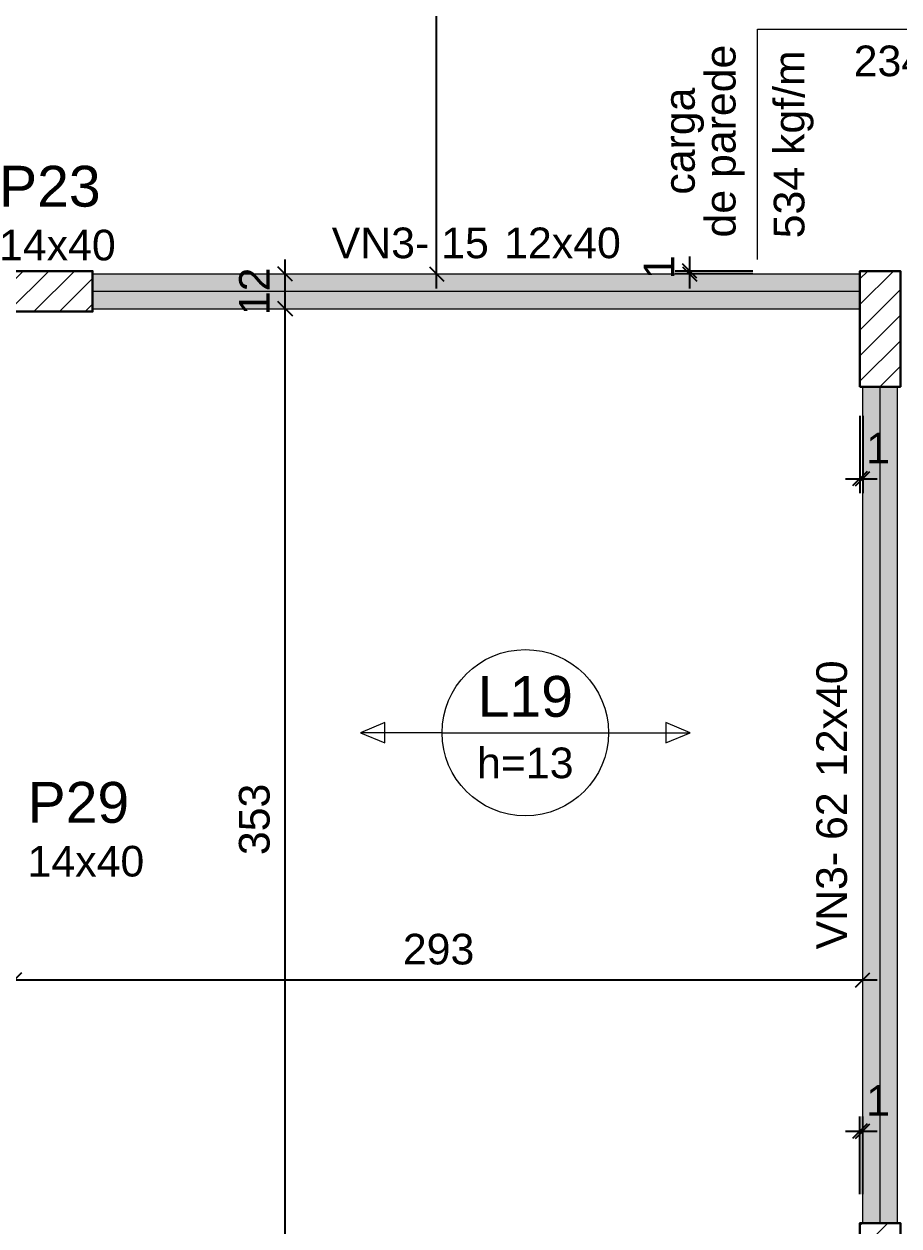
# Model space of a CAD drawing. Header units: millimetres. Extents: x -8 to 605, y -494 to 220.
# Drawn here: x 8.1 to 14.14, y -444.42 to -436.12 of the extents above; entities that cross this region are included whole.
import ezdxf

# ---------------------------------------------------------------- set-up
doc = ezdxf.new("R2010")
doc.units = ezdxf.units.MM
doc.header["$MEASUREMENT"] = 0
doc.linetypes.add('NULL', pattern=[0])
for name, color, linetype, lineweight in [('FO-Cargas de parede', 7, 'Continuous', 5), ('FO-Cotas', 5, 'Continuous', 5), ('FO-Eixos', 5, 'Continuous', 5), ('FO-Hachura pilar que passa', 19, 'Continuous', 5), ('FO-Hachura viga', 43, 'Continuous', 5), ('FO-Pilares', 4, 'Continuous', 30), ('FO-Textos das lajes', 1, 'Continuous', 20), ('FO-Textos das vigas', 7, 'Continuous', 5), ('FO-Textos dos pilares', 7, 'Continuous', 5), ('FO-Vigas', 1, 'Continuous', 20)]:
    doc.layers.add(name, color=color, linetype=linetype, lineweight=lineweight)
doc.styles.add('Arial', font='arial.ttf')
doc.dimstyles.new('UM_50.000000', dxfattribs={"dimtxt": 0.18, "dimasz": 0.1, "dimexe": 0.1, "dimexo": 0.2, "dimgap": 0, "dimtad": 1, "dimtih": 1, "dimtoh": 1, "dimdec": 1, "dimlfac": 50, "dimzin": 0, "dimdsep": 46, "dimtxsty": 'Standard', "dimcen": 0.09, "dimdle": 0.1, "dimadec": 1, "dimazin": 2, "dimtfac": 1, "dimtdec": 4, "dimtofl": 0, "dimtmove": 0, "dimatfit": 3, "dimfxl": 1, "dimtolj": 1, "dimarcsym": 0})
pattern_1 = [(45, (-4.58844, -411.61486), (-0.08838835, 0.08838835), [])]

# ---------------------------------------------------------------- blocks, each defined once
blk = doc.blocks.new('_Oblique')
at = {"color": 0, "linetype": 'ByBlock', "lineweight": -2}
blk.add_line((-0.5, -0.5), (0.5, 0.5), dxfattribs=at)
blk = doc.blocks.new('*D4258')
at = {"layer": 'Defpoints', "color": 0, "transparency": 16777216}
for p in [(8.0316, -442.7247), (13.8916, -442.7247), (13.8916, -442.7247)]:
    blk.add_point(p, dxfattribs=at)
at = {"layer": 'FO-Cotas', "color": 0, "lineweight": -2, "transparency": 16777216}
blk.add_line((7.9316, -442.7247), (13.9916, -442.7247), dxfattribs=at)
at = {"layer": 'FO-Cotas', "color": 0, "lineweight": -2, "transparency": 16777216, "xscale": 0.1, "yscale": 0.1, "zscale": 0.1, "rotation": 180}
blk.add_blockref('_Oblique', (8.0316, -442.7247), dxfattribs=at)
at = {"layer": 'FO-Cotas', "color": 0, "lineweight": -2, "transparency": 16777216, "xscale": 0.1, "yscale": 0.1, "zscale": 0.1}
blk.add_blockref('_Oblique', (13.8916, -442.7247), dxfattribs=at)
at = {"layer": 'FO-Cotas', "color": 7, "transparency": 16777216, "insert": (10.9616, -442.5129), "char_height": 0.2118, "attachment_point": 5, "rotation": 0.00573, "style": 'Arial'}
blk.add_mtext('\\A1;293', dxfattribs=at)
blk = doc.blocks.new('*D4334')
at = {"layer": 'Defpoints', "color": 0, "transparency": 16777216}
for p in [(9.9016, -438.0849), (9.9016, -438.0849), (9.9016, -445.1447)]:
    blk.add_point(p, dxfattribs=at)
at = {"layer": 'FO-Cotas', "color": 0, "lineweight": -2, "transparency": 16777216}
blk.add_line((9.9016, -445.2447), (9.9016, -437.9849), dxfattribs=at)
at = {"layer": 'FO-Cotas', "color": 0, "lineweight": -2, "transparency": 16777216, "xscale": 0.1, "yscale": 0.1, "zscale": 0.1}
for p, rotation in [((9.9016, -438.0849), 90), ((9.9016, -445.1447), 270)]:
    blk.add_blockref('_Oblique', p, dxfattribs=dict(at, rotation=rotation))
at = {"layer": 'FO-Cotas', "color": 7, "transparency": 16777216, "insert": (9.6898, -441.6148), "char_height": 0.2118, "attachment_point": 5, "rotation": 90, "style": 'Arial'}
blk.add_mtext('\\A1;353', dxfattribs=at)
blk = doc.blocks.new('*D4335')
at = {"layer": 'Defpoints', "color": 0, "transparency": 16777216}
for p in [(9.9016, -437.8449), (9.9016, -437.8449), (9.9016, -438.0849)]:
    blk.add_point(p, dxfattribs=at)
at = {"layer": 'FO-Cotas', "color": 0, "lineweight": -2, "transparency": 16777216}
blk.add_line((9.9016, -438.1849), (9.9016, -437.7449), dxfattribs=at)
at = {"layer": 'FO-Cotas', "color": 0, "lineweight": -2, "transparency": 16777216, "xscale": 0.1, "yscale": 0.1, "zscale": 0.1}
for p, rotation in [((9.9016, -437.8449), 90), ((9.9016, -438.0849), 270)]:
    blk.add_blockref('_Oblique', p, dxfattribs=dict(at, rotation=rotation))
at = {"layer": 'FO-Cotas', "color": 7, "transparency": 16777216, "insert": (9.6898, -437.9649), "char_height": 0.2118, "attachment_point": 5, "rotation": 90, "style": 'Arial'}
blk.add_mtext('\\A1;12', dxfattribs=at)
blk = doc.blocks.new('*D4336')
at = {"layer": 'Defpoints', "color": 0, "transparency": 16777216}
for p in [(10.9482, -433.0449), (10.9482, -433.0449), (10.9482, -437.8449)]:
    blk.add_point(p, dxfattribs=at)
at = {"layer": 'FO-Cotas', "color": 0, "lineweight": -2, "transparency": 16777216}
blk.add_line((10.9482, -437.9449), (10.9482, -432.9449), dxfattribs=at)
at = {"layer": 'FO-Cotas', "color": 0, "lineweight": -2, "transparency": 16777216, "xscale": 0.1, "yscale": 0.1, "zscale": 0.1}
for p, rotation in [((10.9482, -433.0449), 90), ((10.9482, -437.8449), 270)]:
    blk.add_blockref('_Oblique', p, dxfattribs=dict(at, rotation=rotation))
at = {"layer": 'FO-Cotas', "color": 7, "transparency": 16777216, "insert": (10.7364, -435.4449), "char_height": 0.2118, "attachment_point": 5, "rotation": 90, "style": 'Arial'}
blk.add_mtext('\\A1;240', dxfattribs=at)
blk = doc.blocks.new('*D4396')
at = {"layer": 'Defpoints', "color": 0, "transparency": 16777216}
for p in [(13.8716, -438.6247), (13.8916, -438.6247), (13.8916, -439.2601)]:
    blk.add_point(p, dxfattribs=at)
at = {"layer": 'FO-Cotas', "color": 0, "lineweight": -2, "transparency": 16777216}
for p, q in [((13.8716, -438.8247), (13.8716, -439.3601)), ((13.8916, -438.8247), (13.8916, -439.3601)), ((13.7716, -439.2601), (13.9916, -439.2601))]:
    blk.add_line(p, q, dxfattribs=at)
at = {"layer": 'FO-Cotas', "color": 0, "lineweight": -2, "transparency": 16777216, "xscale": 0.1, "yscale": 0.1, "zscale": 0.1, "rotation": 180}
blk.add_blockref('_Oblique', (13.8716, -439.2601), dxfattribs=at)
at = {"layer": 'FO-Cotas', "color": 0, "lineweight": -2, "transparency": 16777216, "xscale": 0.1, "yscale": 0.1, "zscale": 0.1}
blk.add_blockref('_Oblique', (13.8916, -439.2601), dxfattribs=at)
at = {"layer": 'FO-Cotas', "color": 7, "transparency": 16777216, "insert": (13.9978, -439.0483), "char_height": 0.2118, "attachment_point": 5, "rotation": 0.00573, "style": 'Arial'}
blk.add_mtext('\\A1;1', dxfattribs=at)
blk = doc.blocks.new('*D4405')
at = {"layer": 'Defpoints', "color": 0, "transparency": 16777216}
for p in [(13.8916, -443.7693), (13.8716, -444.4047), (13.8916, -444.4047)]:
    blk.add_point(p, dxfattribs=at)
at = {"layer": 'FO-Cotas', "color": 0, "lineweight": -2, "transparency": 16777216}
for p, q in [((13.8716, -444.2047), (13.8716, -443.6693)), ((13.8916, -444.2047), (13.8916, -443.6693)), ((13.7716, -443.7693), (13.9916, -443.7693))]:
    blk.add_line(p, q, dxfattribs=at)
at = {"layer": 'FO-Cotas', "color": 0, "lineweight": -2, "transparency": 16777216, "xscale": 0.1, "yscale": 0.1, "zscale": 0.1, "rotation": 180}
blk.add_blockref('_Oblique', (13.8716, -443.7693), dxfattribs=at)
at = {"layer": 'FO-Cotas', "color": 0, "lineweight": -2, "transparency": 16777216, "xscale": 0.1, "yscale": 0.1, "zscale": 0.1}
blk.add_blockref('_Oblique', (13.8916, -443.7693), dxfattribs=at)
at = {"layer": 'FO-Cotas', "color": 7, "transparency": 16777216, "insert": (13.9978, -443.5575), "char_height": 0.2118, "attachment_point": 5, "rotation": 0.00573, "style": 'Arial'}
blk.add_mtext('\\A1;1', dxfattribs=at)
blk = doc.blocks.new('*D4474')
at = {"layer": 'Defpoints', "color": 0, "transparency": 16777216}
for p in [(12.6959, -437.8449), (13.3313, -437.8247), (13.3313, -437.8449)]:
    blk.add_point(p, dxfattribs=at)
at = {"layer": 'FO-Cotas', "color": 0, "lineweight": -2, "transparency": 16777216}
for p, q in [((12.6959, -437.7247), (12.6959, -437.9449)), ((13.1313, -437.8247), (12.5959, -437.8247)), ((13.1313, -437.8449), (12.5959, -437.8449))]:
    blk.add_line(p, q, dxfattribs=at)
at = {"layer": 'FO-Cotas', "color": 0, "lineweight": -2, "transparency": 16777216, "xscale": 0.1, "yscale": 0.1, "zscale": 0.1}
for p, rotation in [((12.6959, -437.8247), 90), ((12.6959, -437.8449), 270)]:
    blk.add_blockref('_Oblique', p, dxfattribs=dict(at, rotation=rotation))
at = {"layer": 'FO-Cotas', "color": 7, "transparency": 16777216, "insert": (12.4841, -437.7988), "char_height": 0.2118, "attachment_point": 5, "rotation": 90, "style": 'Arial'}
blk.add_mtext('\\A1;1', dxfattribs=at)

msp = doc.modelspace()

# ---------------------------------------------------------------- hatches: boundary and pattern name
at = {"layer": 'FO-Hachura pilar que passa', "linetype": 'Continuous', "ltscale": 0.2}
h = msp.add_hatch(dxfattribs=at)
h.set_pattern_fill('ANSI31', color=19, style=0)
h.set_pattern_definition(pattern_1)
h.paths.add_polyline_path([(7.7716, -437.8249), (7.7716, -437.9649), (7.7716, -438.1049), (8.1716, -438.1049), (8.5716, -438.1049), (8.5716, -437.9649), (8.5716, -437.8249), (8.1716, -437.8249)])
h = msp.add_hatch(dxfattribs=at)
h.set_pattern_fill('ANSI31', color=19, style=0)
h.set_pattern_definition(pattern_1)
h.paths.add_polyline_path([(13.8716, -438.6247), (14.0116, -438.6247), (14.1516, -438.6247), (14.1516, -438.2247), (14.1516, -437.8247), (14.0116, -437.8247), (13.8716, -437.8247), (13.8716, -438.2247)])
h = msp.add_hatch(dxfattribs=at)
h.set_pattern_fill('ANSI31', color=19, style=0)
h.set_pattern_definition(pattern_1)
h.paths.add_polyline_path([(13.8716, -445.4047), (14.0116, -445.4047), (14.1516, -445.4047), (14.1516, -444.9047), (14.1516, -444.4047), (14.0116, -444.4047), (13.8716, -444.4047), (13.8716, -444.9047)])
at = {"layer": 'FO-Hachura viga', "linetype": 'Continuous', "ltscale": 0.2}
for points in [[(13.8716, -437.8449), (13.8716, -437.8449), (8.5716, -437.8449), (8.5716, -438.0849), (13.8716, -438.0849), (13.8716, -437.8449)], [(14.1316, -438.6247), (14.1316, -438.6247), (13.8916, -438.6247), (13.8916, -444.4047), (14.1316, -444.4047), (14.1316, -438.6247)]]:
    msp.add_hatch(color=43, dxfattribs=at).paths.add_polyline_path(points)

# ---------------------------------------------------------------- linework, layer by layer
at = {"layer": 'FO-Cargas de parede'}
for p, q in [((13.1646, -437.7439), (13.1646, -436.1539)), ((13.1646, -436.1539), (15.2736, -436.1539))]:
    msp.add_line(p, q, dxfattribs=at)
at = {"layer": 'FO-Eixos'}
for p, q in [((8.5716, -437.9649), (13.8716, -437.9649)), ((14.0116, -444.4047), (14.0116, -438.6247))]:
    msp.add_line(p, q, dxfattribs=at)
at = {"layer": 'FO-Pilares'}
for points in [[(7.7716, -437.8249), (7.7716, -437.9649), (7.7716, -438.1049), (8.1716, -438.1049), (8.5716, -438.1049), (8.5716, -437.9649), (8.5716, -437.8249), (8.1716, -437.8249), (7.7716, -437.8249)], [(13.8716, -438.6247), (14.0116, -438.6247), (14.1516, -438.6247), (14.1516, -438.2247), (14.1516, -437.8247), (14.0116, -437.8247), (13.8716, -437.8247), (13.8716, -438.2247), (13.8716, -438.6247)], [(13.8716, -445.4047), (14.0116, -445.4047), (14.1516, -445.4047), (14.1516, -444.9047), (14.1516, -444.4047), (14.0116, -444.4047), (13.8716, -444.4047), (13.8716, -444.9047), (13.8716, -445.4047)]]:
    msp.add_lwpolyline(points, close=True, dxfattribs=at)
at = {"layer": 'FO-Textos das lajes'}
for p, q in [((10.5906, -440.9451), (10.4212, -441.0157)), ((10.5906, -441.0863), (10.5906, -440.9451)), ((12.7001, -441.0157), (12.5306, -440.9451)), ((12.5306, -440.9451), (12.5306, -441.0863)), ((10.4212, -441.0157), (10.5906, -441.0863)), ((10.986, -441.0157), (12.1353, -441.0157)), ((12.5306, -441.0863), (12.7001, -441.0157))]:
    msp.add_line(p, q, dxfattribs=at)
for points in [[(10.986, -441.0157), (10.4212, -441.0157)], [(12.1353, -441.0157), (12.7001, -441.0157)]]:
    msp.add_lwpolyline(points, dxfattribs=at)
msp.add_circle((11.5606, -441.0157), 0.5746, dxfattribs=at)
at = {"layer": 'FO-Vigas'}
for p, q in [((8.5716, -437.8449), (13.8716, -437.8449)), ((8.5716, -438.0849), (13.8716, -438.0849)), ((13.8916, -444.4047), (13.8916, -438.6247)), ((14.1316, -444.4047), (14.1316, -438.6247))]:
    msp.add_line(p, q, dxfattribs=at)

# ---------------------------------------------------------------- texts
at = {"layer": 'FO-Cargas de parede', "linetype": 'NULL', "ltscale": 0.2, "char_height": 0.2118, "width": 2.598102, "attachment_point": 8, "rotation": 90.00021, "line_spacing_factor": 0.798, "style": 'Arial'}
for s, insert in [('carga \\Pde parede', (13.0768, -436.9266)), ('534 kgf/m', (13.5526, -436.9489))]:
    msp.add_mtext(s, dxfattribs=dict(at, insert=insert))
at = {"layer": 'FO-Cargas de parede', "linetype": 'NULL', "ltscale": 0.2, "insert": (14.4786, -436.5419), "char_height": 0.2118, "width": 2.598102, "attachment_point": 8, "line_spacing_factor": 0.798, "style": 'Arial'}
msp.add_mtext('234 kgf/m', dxfattribs=at)
at = {"layer": 'FO-Textos das lajes', "linetype": 'NULL', "ltscale": 0.2, "attachment_point": 8, "line_spacing_factor": 0.798, "style": 'Arial'}
for s, insert, char_height, width in [('L19', (11.5606, -440.9097), 0.2824, 1.316001), ('h=13', (11.5606, -441.333), 0.2118, 1.332467)]:
    msp.add_mtext(s, dxfattribs=dict(at, insert=insert, char_height=char_height, width=width))
at = {"layer": 'FO-Textos das vigas', "linetype": 'NULL', "ltscale": 0.2, "char_height": 0.2118, "line_spacing_factor": 0.798, "style": 'Arial'}
for s, insert, width, attachment_point in [('VN3- 15', (11.3086, -437.739), 2.170627, 9), ('12x40', (11.4146, -437.739), 1.612069, 7)]:
    msp.add_mtext(s, dxfattribs=dict(at, insert=insert, width=width, attachment_point=attachment_point))
at = {"layer": 'FO-Textos das vigas', "linetype": 'NULL', "ltscale": 0.2, "char_height": 0.2118, "rotation": 90.00021, "line_spacing_factor": 0.798, "style": 'Arial'}
for s, insert, width, attachment_point in [('12x40', (13.7857, -441.3219), 1.612069, 7), ('VN3- 62', (13.7857, -441.4279), 2.170627, 9)]:
    msp.add_mtext(s, dxfattribs=dict(at, insert=insert, width=width, attachment_point=attachment_point))
at = {"layer": 'FO-Textos dos pilares', "linetype": 'NULL', "ltscale": 0.2, "attachment_point": 7, "line_spacing_factor": 0.798, "style": 'Arial'}
for s, insert, char_height, width in [('P23', (7.9256, -437.3837), 0.2824, 1.403821), ('14x40', (7.9256, -437.754), 0.2118, 1.612069), ('P29', (8.1226, -441.6422), 0.2824, 1.403821), ('14x40', (8.1226, -442.0125), 0.2118, 1.612069)]:
    msp.add_mtext(s, dxfattribs=dict(at, insert=insert, char_height=char_height, width=width))

# ---------------------------------------------------------------- dimensions: what is measured, and where the dimension line sits
at = {"layer": 'FO-Cotas'}
for base, p1, p2, override, picture, middle in [((10.9482, -433.0449), (10.9482, -437.8449), (10.9482, -433.0449), {"dimtxt": 0.2118, "dimasz": 0.1, "dimexe": 0.1, "dimexo": 0.2, "dimtad": 1, "dimtih": 0, "dimtoh": 0, "dimdec": 1, "dimlfac": 50, "dimzin": 8, "dimtxsty": 'Arial', "dimblk": 'Oblique', "dimblk1": 'Oblique', "dimblk2": 'Oblique', "dimsah": 1, "dimdle": 0.1, "dimse1": 1, "dimse2": 1, "dimclrt": 7, "dimadec": 1, "dimazin": 3, "dimtmove": 2, "dimldrblk": 'Oblique'}, '*D4336', (10.7364, -435.4449)), ((9.9016, -437.8449), (9.9016, -438.0849), (9.9016, -437.8449), {"dimtxt": 0.2118, "dimasz": 0.1, "dimexe": 0.1, "dimexo": 0.2, "dimtad": 1, "dimtih": 0, "dimtoh": 0, "dimdec": 1, "dimlfac": 50, "dimzin": 8, "dimtxsty": 'Arial', "dimblk": 'Oblique', "dimblk1": 'Oblique', "dimblk2": 'Oblique', "dimsah": 1, "dimdle": 0.1, "dimse1": 1, "dimse2": 1, "dimclrt": 7, "dimadec": 1, "dimazin": 3, "dimtmove": 2, "dimldrblk": 'Oblique'}, '*D4335', (9.6898, -437.9649)), ((12.6959, -437.8449), (13.3313, -437.8247), (13.3313, -437.8449), {"dimtxt": 0.2118, "dimtih": 0, "dimtoh": 0, "dimzin": 8, "dimtxsty": 'Arial', "dimblk": 'Oblique', "dimblk1": 'Oblique', "dimblk2": 'Oblique', "dimsah": 1, "dimclrt": 7, "dimazin": 3, "dimtmove": 2, "dimldrblk": 'Oblique'}, '*D4474', (12.4841, -437.7988)), ((9.9016, -438.0849), (9.9016, -445.1447), (9.9016, -438.0849), {"dimtxt": 0.2118, "dimasz": 0.1, "dimexe": 0.1, "dimexo": 0.2, "dimtad": 1, "dimtih": 0, "dimtoh": 0, "dimdec": 1, "dimlfac": 50, "dimzin": 8, "dimtxsty": 'Arial', "dimblk": 'Oblique', "dimblk1": 'Oblique', "dimblk2": 'Oblique', "dimsah": 1, "dimdle": 0.1, "dimse1": 1, "dimse2": 1, "dimclrt": 7, "dimadec": 1, "dimazin": 3, "dimtmove": 2, "dimldrblk": 'Oblique'}, '*D4334', (9.6898, -441.6148))]:
    dim = msp.add_linear_dim(base=base, p1=p1, p2=p2, angle=90, dimstyle='UM_50.000000', override=override, dxfattribs=at)
    dim.commit()
    dim.dimension.update_dxf_attribs({"geometry": picture, "text_midpoint": middle, "dimtype": 160, "text_rotation": 90})
for base, p1, p2, override, picture, middle in [((13.8916, -439.2601), (13.8716, -438.6247), (13.8916, -438.6247), {"dimtxt": 0.2118, "dimasz": 0.1, "dimexe": 0.1, "dimexo": 0.2, "dimtad": 1, "dimtih": 0, "dimtoh": 0, "dimdec": 1, "dimlfac": 50, "dimzin": 8, "dimtxsty": 'Arial', "dimblk": 'Oblique', "dimblk1": 'Oblique', "dimblk2": 'Oblique', "dimsah": 1, "dimdle": 0.1, "dimse1": 0, "dimse2": 0, "dimclrt": 7, "dimadec": 1, "dimazin": 3, "dimtmove": 2, "dimldrblk": 'Oblique'}, '*D4396', (13.9978, -439.0483)), ((13.8916, -442.7247), (8.0316, -442.7247), (13.8916, -442.7247), {"dimtxt": 0.2118, "dimasz": 0.1, "dimexe": 0.1, "dimexo": 0.2, "dimtad": 1, "dimtih": 0, "dimtoh": 0, "dimdec": 1, "dimlfac": 50, "dimzin": 8, "dimtxsty": 'Arial', "dimblk": 'Oblique', "dimblk1": 'Oblique', "dimblk2": 'Oblique', "dimsah": 1, "dimdle": 0.1, "dimse1": 1, "dimse2": 1, "dimclrt": 7, "dimadec": 1, "dimazin": 3, "dimtmove": 2, "dimldrblk": 'Oblique'}, '*D4258', (10.9616, -442.5129)), ((13.8916, -443.7693), (13.8716, -444.4047), (13.8916, -444.4047), {"dimtxt": 0.2118, "dimasz": 0.1, "dimexe": 0.1, "dimexo": 0.2, "dimtad": 1, "dimtih": 0, "dimtoh": 0, "dimdec": 1, "dimlfac": 50, "dimzin": 8, "dimtxsty": 'Arial', "dimblk": 'Oblique', "dimblk1": 'Oblique', "dimblk2": 'Oblique', "dimsah": 1, "dimdle": 0.1, "dimse1": 0, "dimse2": 0, "dimclrt": 7, "dimadec": 1, "dimazin": 3, "dimtmove": 2, "dimldrblk": 'Oblique'}, '*D4405', (13.9978, -443.5575))]:
    dim = msp.add_linear_dim(base=base, p1=p1, p2=p2, dimstyle='UM_50.000000', override=override, dxfattribs=at)
    dim.commit()
    dim.dimension.update_dxf_attribs({"geometry": picture, "text_midpoint": middle, "dimtype": 160, "text_rotation": 0.00573})

doc.saveas('drawing.dxf')
